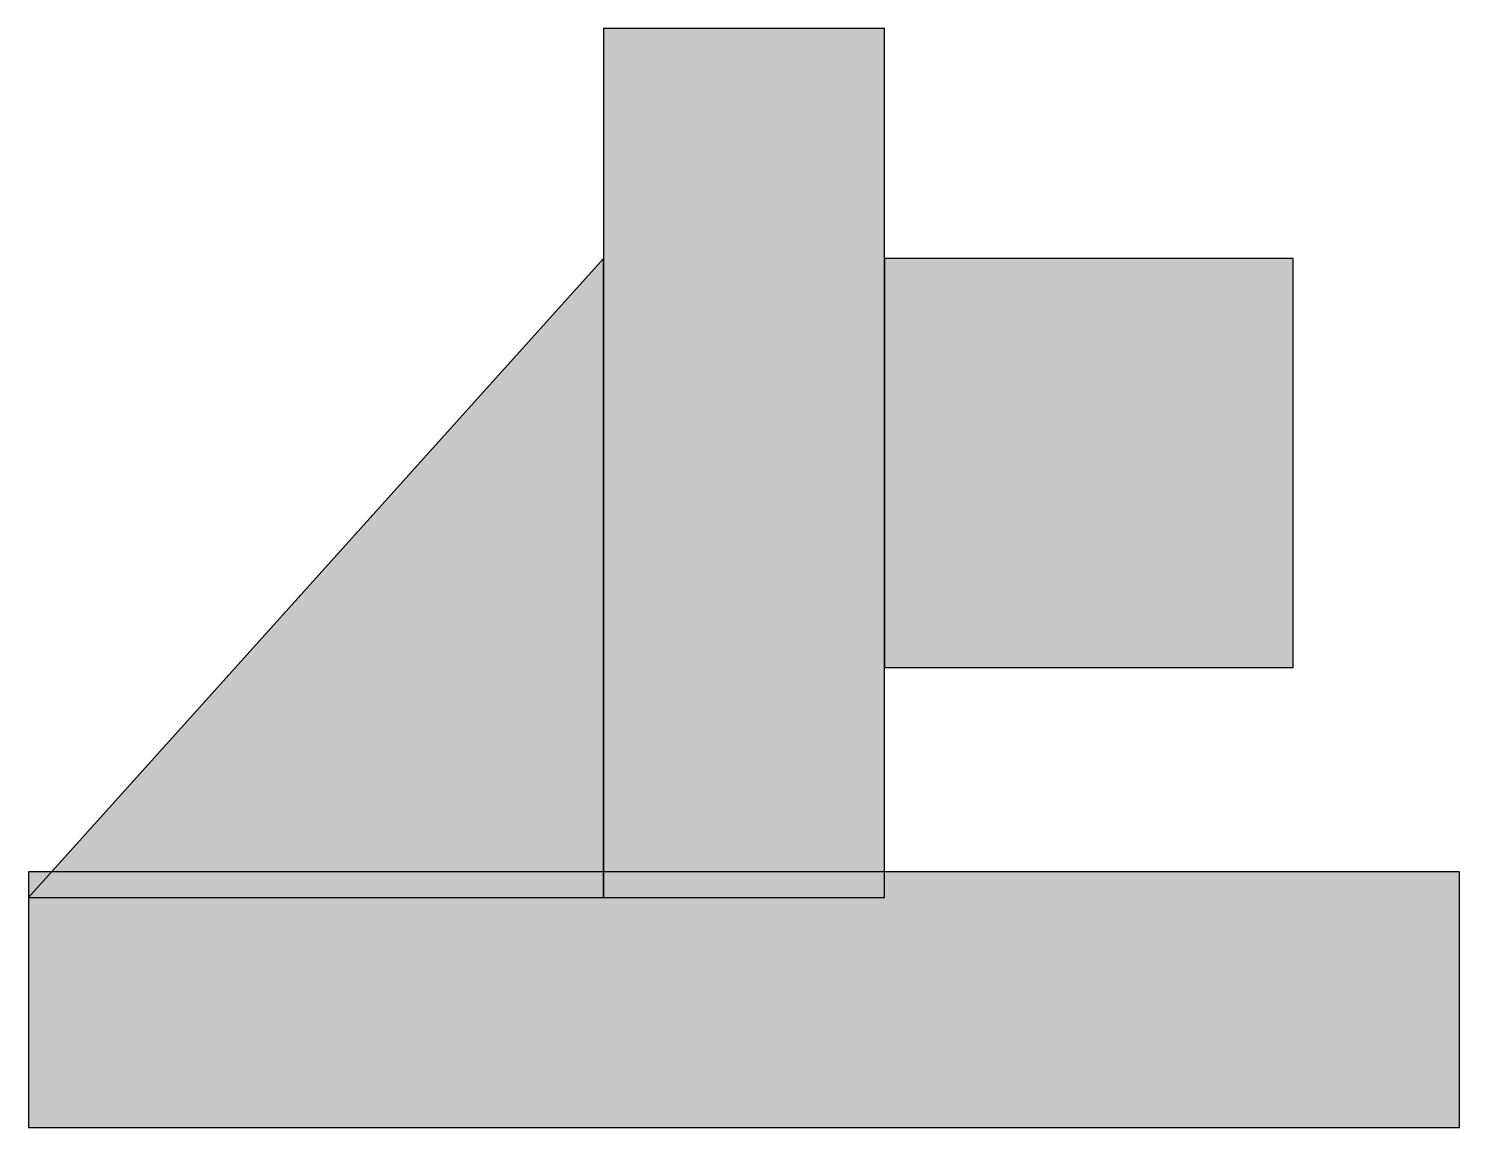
# Model space of a CAD drawing. Extents: x 0 to 3.5, y 0 to 2.69.
import ezdxf

# ---------------------------------------------------------------- set-up
doc = ezdxf.new("R2010")
doc.units = 0
doc.header["$MEASUREMENT"] = 0
doc.layers.get('0').update_dxf_attribs({"linetype": 'CONTINUOUS'})

msp = doc.modelspace()

# ---------------------------------------------------------------- hatches: boundary and pattern name
for points in [[(1.4097, 0.566), (2.0972, 0.566), (2.0972, 2.691), (1.4097, 2.691)], [(1.4097, 0.566), (1.4097, 2.1285), (0.0035, 0.566)], [(2.0972, 1.1285), (3.0972, 1.1285), (3.0972, 2.1285), (2.0972, 2.1285)], [(0.0035, 0.0035), (3.5035, 0.0035), (3.5035, 0.6285), (0.0035, 0.6285)]]:
    msp.add_hatch(color=153).paths.add_polyline_path(points)

# ---------------------------------------------------------------- linework, layer by layer
at = {"color": 253, "linetype": 'CONTINUOUS'}
for points in [[(1.4097, 0.566), (2.0972, 0.566), (2.0972, 2.691), (1.4097, 2.691)], [(1.4097, 0.566), (1.4097, 2.1285), (0.0035, 0.566)], [(2.0972, 1.1285), (3.0972, 1.1285), (3.0972, 2.1285), (2.0972, 2.1285)], [(0.0035, 0.0035), (3.5035, 0.0035), (3.5035, 0.6285), (0.0035, 0.6285)]]:
    msp.add_lwpolyline(points, close=True, dxfattribs=at)

doc.saveas('drawing.dxf')
